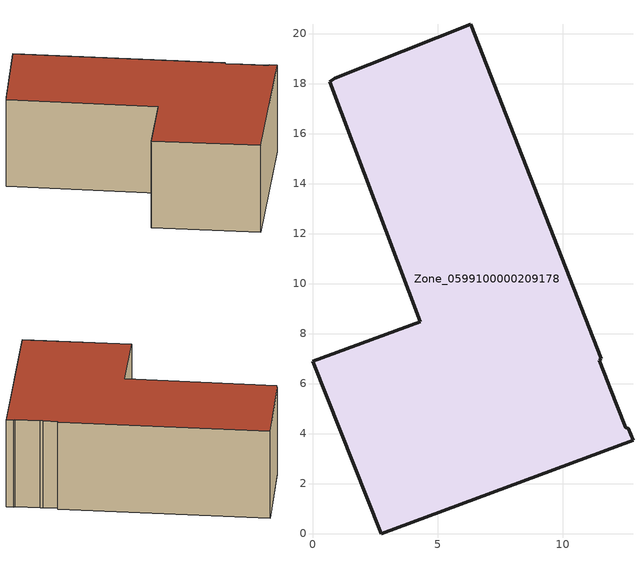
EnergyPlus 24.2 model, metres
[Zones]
Zone_0599100000209178
 floor ground (C_G): 11.89,5.84 12.52,4.24 12.63,4.22 12.82,3.73 2.74,0 0,6.88 4.31,8.48 0.68,18.06 0.89,18.2 6.33,20.36 11.55,7 11.46,6.94 11.83,6.01 z0.07
 wall outside (C_F): 11.46,6.94 11.55,7 6.33,20.36 0.89,18.2 0.68,18.06 4.31,8.48 0,6.88 2.74,0 12.82,3.73 12.63,4.22 12.52,4.24 11.89,5.84 11.83,6.01 11.46,6.94 z0.07:6.83
 roof outside (C_R): 12.52,4.24 11.89,5.84 11.83,6.01 11.46,6.94 11.55,7 6.33,20.36 0.89,18.2 0.68,18.06 4.31,8.48 0,6.88 2.74,0 12.82,3.73 12.63,4.22 z6.83
[BUILDING]
Pand.0599100000209178: North Axis=0; Terrain=City; Loads Convergence Tolerance Value=0.04; Temperature Convergence Tolerance Value=0.4; Solar Distribution=FullExterior; Maximum Number of Warmup Days=25; Minimum Number of Warmup Days=1
[Site:Location]
Rotterdam.The.Hague.AP_ZH_NLD Design_Conditions: Latitude=51.96; Longitude=4.45; Time Zone=1; Elevation=-4.5
[SITE:GROUNDTEMPERATURE:BUILDINGSURFACE]
18, 18, 18, 18, 18, 18, 18, 18, 18, 18, 18, 18
[MATERIAL] Thermal Absorptance=0.9; Solar Absorptance=0.7; Visible Absorptance=0.7
Name | Roughness | Thickness | Conductivity | Density | Specific Heat
G.D.1965 | MediumSmooth | 0.15 | 1 | 540 | 1210
F.D.1965 | Rough | 0.3 | 0.857143 | 1920 | 840
R.D.1965 | MediumRough | 0.2 | 0.08 | 1500 | 1000
[CONSTRUCTION]
C_G: G.D.1965
C_F: F.D.1965
C_R: R.D.1965
[ZONE]
Zone_0599100000209178: Type=1; Multiplier=1; Ceiling Height=Autocalculate; Volume=Autocalculate; Floor Area=autocalculate; Part of Total Floor Area=Yes
[ZONEINFILTRATION:DESIGNFLOWRATE]
Infil_Zone_0599100000209178: Zone or ZoneList or Space or SpaceList=Zone_0599100000209178; Schedule=AlwaysOn; Design Flow Rate Calculation Method=Flow/Area; Flow Rate per Floor Area=0.0042; Constant Term Coefficient=1; Temperature Term Coefficient=0; Velocity Term Coefficient=0; Velocity Squared Term Coefficient=0
[HVACTEMPLATE:ZONE:IDEALLOADSAIRSYSTEM]
Zone_0599100000209178: Maximum Heating Supply Air Temperature=50; Minimum Cooling Supply Air Temperature=13; Maximum Heating Supply Air Humidity Ratio=0.0156; Minimum Cooling Supply Air Humidity Ratio=0.0077; Heating Limit=NoLimit; Cooling Limit=NoLimit; Dehumidification Control Type=ConstantSensibleHeatRatio; Cooling Sensible Heat Ratio=0.7; Dehumidification Setpoint=60; Humidification Control Type=None; Humidification Setpoint=30; Outdoor Air Method=None; Outdoor Air Flow Rate per Person=0.00944; Outdoor Air Flow Rate per Zone Floor Area=0; Outdoor Air Flow Rate per Zone=0; Demand Controlled Ventilation Type=None; Outdoor Air Economizer Type=NoEconomizer; Heat Recovery Type=None; Sensible Heat Recovery Effectiveness=0.7; Latent Heat Recovery Effectiveness=0.65
[ZONECONTROL:THERMOSTAT]
ThermostatControl_Zone_0599100000209178: Zone or ZoneList=Zone_0599100000209178; Control Type Schedule=DualSetpointControlType; Control 1=Thermostat_Zone_0599100000209178; Temperature Difference Between Cutout And Setpoint=0
[THERMOSTATSETPOINT:DUALSETPOINT]
Thermostat_Zone_0599100000209178: Heating Setpoint Temperature Schedule=HeatingSetpoint_Zone_0599100000209178; Cooling Setpoint Temperature Schedule=CoolingSetpoint_Zone_0599100000209178
[SCHEDULE:COMPACT]
HeatingSetpoint_Zone_0599100000209178: Through: 12/31, For: AllDays, Until: 24:00, 21
CoolingSetpoint_Zone_0599100000209178: Through: 12/31, For: AllDays, Until: 24:00, 24
DualSetpointControlType: Through: 12/31, For: AllDays, Until: 24:00, 4
AlwaysOn: Through: 12/31, For: AllDays, Until: 24:00, 1
